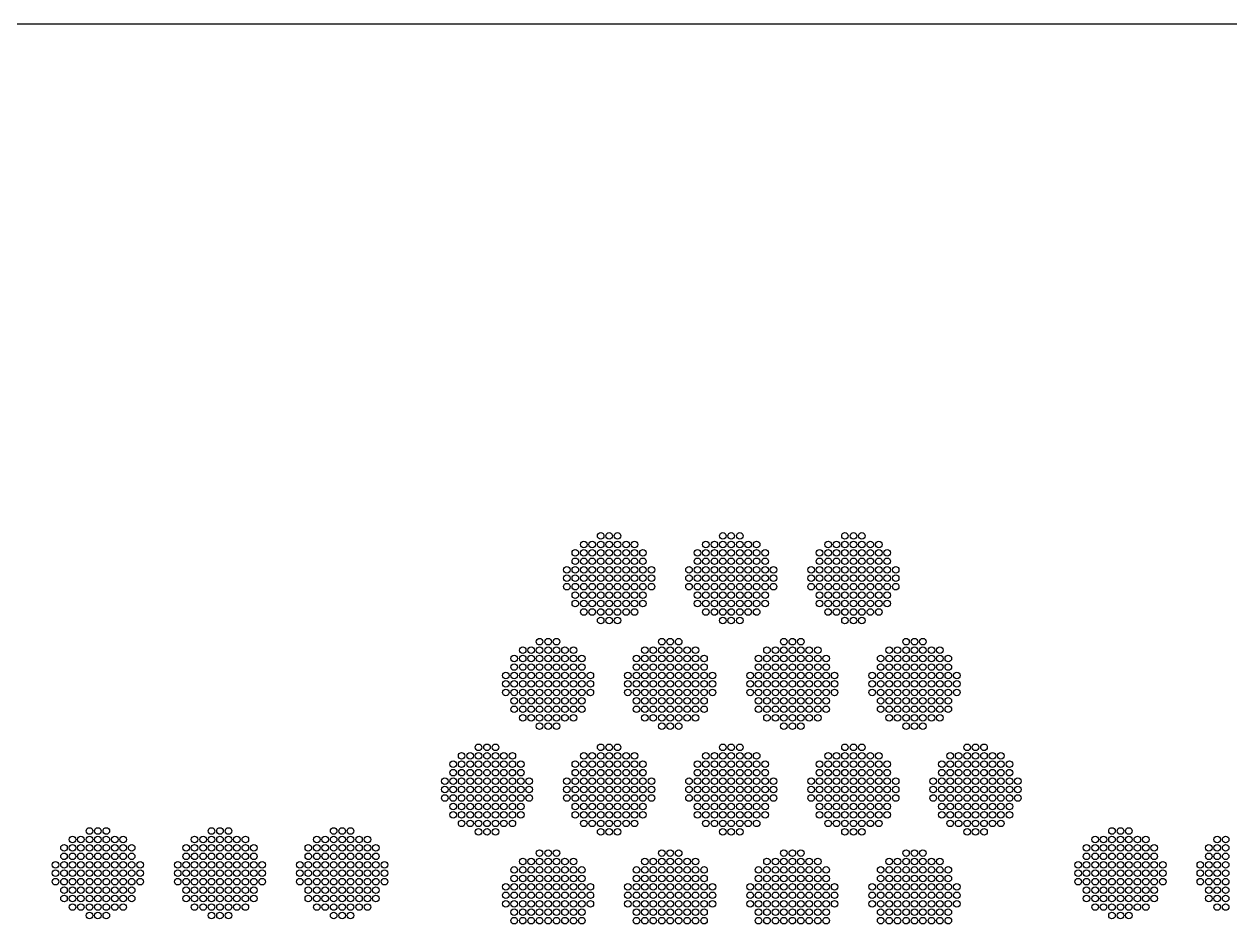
# Model space of a CAD drawing. Extents: x -49 to 54, y -38 to 38.
# Drawn here: x -10.25 to 2.59, y 28.41 to 38 of the extents above; entities that cross this region are included whole.
import ezdxf

# ---------------------------------------------------------------- set-up
doc = ezdxf.new("R2010")
doc.units = 0
doc.layers.add('LOWER_ELECTRODE', color=1, linetype='CONTINUOUS')
doc.layers.add('OUTLINE', color=7, linetype='CONTINUOUS')

msp = doc.modelspace()

# ---------------------------------------------------------------- linework, layer by layer
at = {"layer": 'LOWER_ELECTRODE'}
for centre in [(-4.291, 32.459), (-4.201, 32.459), (-4.111, 32.549), (-4.111, 32.459), (-4.021, 32.549), (-4.021, 32.459), (-3.931, 32.549), (-3.931, 32.459), (-3.841, 32.459), (-3.751, 32.459), (-2.991, 32.459), (-2.901, 32.459), (-2.811, 32.549), (-2.811, 32.459), (-2.721, 32.549), (-2.721, 32.459), (-2.631, 32.549), (-2.631, 32.459), (-2.541, 32.459), (-2.451, 32.459), (-1.691, 32.459), (-1.601, 32.459), (-1.511, 32.549), (-1.511, 32.459), (-1.421, 32.549), (-1.421, 32.459), (-1.331, 32.549), (-1.331, 32.459), (-1.241, 32.459), (-1.151, 32.459), (-4.381, 32.369), (-4.291, 32.369), (-4.201, 32.369), (-4.111, 32.369), (-4.021, 32.369), (-3.931, 32.369), (-3.841, 32.369), (-3.751, 32.369), (-3.661, 32.369), (-3.081, 32.369), (-2.991, 32.369), (-2.901, 32.369), (-2.811, 32.369), (-2.721, 32.369), (-2.631, 32.369), (-2.541, 32.369), (-2.451, 32.369), (-2.361, 32.369), (-1.781, 32.369), (-1.691, 32.369), (-1.601, 32.369), (-1.511, 32.369), (-1.421, 32.369), (-1.331, 32.369), (-1.241, 32.369), (-1.151, 32.369), (-1.061, 32.369), (-4.471, 32.189), (-4.381, 32.279), (-4.381, 32.189), (-4.291, 32.279), (-4.291, 32.189), (-4.201, 32.279), (-4.201, 32.189), (-4.111, 32.279), (-4.111, 32.189), (-4.021, 32.279), (-4.021, 32.189), (-3.931, 32.279), (-3.931, 32.189), (-3.841, 32.279), (-3.841, 32.189), (-3.751, 32.279), (-3.751, 32.189), (-3.661, 32.279), (-3.661, 32.189), (-3.571, 32.189), (-3.171, 32.189), (-3.081, 32.279), (-3.081, 32.189), (-2.991, 32.279), (-2.991, 32.189), (-2.901, 32.279), (-2.901, 32.189), (-2.811, 32.279), (-2.811, 32.189), (-2.721, 32.279), (-2.721, 32.189), (-2.631, 32.279), (-2.631, 32.189), (-2.541, 32.279), (-2.541, 32.189), (-2.451, 32.279), (-2.451, 32.189), (-2.361, 32.279), (-2.361, 32.189), (-2.271, 32.189), (-1.871, 32.189), (-1.781, 32.279), (-1.781, 32.189), (-1.691, 32.279), (-1.691, 32.189), (-1.601, 32.279), (-1.601, 32.189), (-1.511, 32.279), (-1.511, 32.189), (-1.421, 32.279), (-1.421, 32.189), (-1.331, 32.279), (-1.331, 32.189), (-1.241, 32.279), (-1.241, 32.189), (-1.151, 32.279), (-1.151, 32.189), (-1.061, 32.279), (-1.061, 32.189), (-0.971, 32.189), (-4.471, 32.099), (-4.381, 32.099), (-4.291, 32.099), (-4.201, 32.099), (-4.111, 32.099), (-4.021, 32.099), (-3.931, 32.099), (-3.841, 32.099), (-3.751, 32.099), (-3.661, 32.099), (-3.571, 32.099), (-3.171, 32.099), (-3.081, 32.099), (-2.991, 32.099), (-2.901, 32.099), (-2.811, 32.099), (-2.721, 32.099), (-2.631, 32.099), (-2.541, 32.099), (-2.451, 32.099), (-2.361, 32.099), (-2.271, 32.099), (-1.871, 32.099), (-1.781, 32.099), (-1.691, 32.099), (-1.601, 32.099), (-1.511, 32.099), (-1.421, 32.099), (-1.331, 32.099), (-1.241, 32.099), (-1.151, 32.099), (-1.061, 32.099), (-0.971, 32.099), (-4.471, 32.009), (-4.381, 32.009), (-4.291, 32.009), (-4.201, 32.009), (-4.111, 32.009), (-4.021, 32.009), (-3.931, 32.009), (-3.841, 32.009), (-3.751, 32.009), (-3.661, 32.009), (-3.571, 32.009), (-3.171, 32.009), (-3.081, 32.009), (-2.991, 32.009), (-2.901, 32.009), (-2.811, 32.009), (-2.721, 32.009), (-2.631, 32.009), (-2.541, 32.009), (-2.451, 32.009), (-2.361, 32.009), (-2.271, 32.009), (-1.871, 32.009), (-1.781, 32.009), (-1.691, 32.009), (-1.601, 32.009), (-1.511, 32.009), (-1.421, 32.009), (-1.331, 32.009), (-1.241, 32.009), (-1.151, 32.009), (-1.061, 32.009), (-0.971, 32.009), (-4.381, 31.919), (-4.381, 31.829), (-4.291, 31.919), (-4.291, 31.829), (-4.201, 31.919), (-4.201, 31.829), (-4.111, 31.919), (-4.111, 31.829), (-4.021, 31.919), (-4.021, 31.829), (-3.931, 31.919), (-3.931, 31.829), (-3.841, 31.919), (-3.841, 31.829), (-3.751, 31.919), (-3.751, 31.829), (-3.661, 31.919), (-3.661, 31.829), (-3.081, 31.919), (-3.081, 31.829), (-2.991, 31.919), (-2.991, 31.829), (-2.901, 31.919), (-2.901, 31.829), (-2.811, 31.919), (-2.811, 31.829), (-2.721, 31.919), (-2.721, 31.829), (-2.631, 31.919), (-2.631, 31.829), (-2.541, 31.919), (-2.541, 31.829), (-2.451, 31.919), (-2.451, 31.829), (-2.361, 31.919), (-2.361, 31.829), (-1.781, 31.919), (-1.781, 31.829), (-1.691, 31.919), (-1.691, 31.829), (-1.601, 31.919), (-1.601, 31.829), (-1.511, 31.919), (-1.511, 31.829), (-1.421, 31.919), (-1.421, 31.829), (-1.331, 31.919), (-1.331, 31.829), (-1.241, 31.919), (-1.241, 31.829), (-1.151, 31.919), (-1.151, 31.829), (-1.061, 31.919), (-1.061, 31.829), (-4.291, 31.739), (-4.201, 31.739), (-4.111, 31.739), (-4.021, 31.739), (-3.931, 31.739), (-3.841, 31.739), (-3.751, 31.739), (-2.991, 31.739), (-2.901, 31.739), (-2.811, 31.739), (-2.721, 31.739), (-2.631, 31.739), (-2.541, 31.739), (-2.451, 31.739), (-1.691, 31.739), (-1.601, 31.739), (-1.511, 31.739), (-1.421, 31.739), (-1.331, 31.739), (-1.241, 31.739), (-1.151, 31.739), (-4.111, 31.649), (-4.021, 31.649), (-3.931, 31.649), (-2.811, 31.649), (-2.721, 31.649), (-2.631, 31.649), (-1.511, 31.649), (-1.421, 31.649), (-1.331, 31.649), (-4.761, 31.423), (-4.671, 31.423), (-4.581, 31.423), (-3.461, 31.423), (-3.371, 31.423), (-3.281, 31.423), (-2.161, 31.423), (-2.071, 31.423), (-1.981, 31.423), (-0.861, 31.423), (-0.771, 31.423), (-0.681, 31.423), (-4.941, 31.333), (-4.851, 31.333), (-4.761, 31.333), (-4.671, 31.333), (-4.581, 31.333), (-4.491, 31.333), (-4.401, 31.333), (-3.641, 31.333), (-3.551, 31.333), (-3.461, 31.333), (-3.371, 31.333), (-3.281, 31.333), (-3.191, 31.333), (-3.101, 31.333), (-2.341, 31.333), (-2.251, 31.333), (-2.161, 31.333), (-2.071, 31.333), (-1.981, 31.333), (-1.891, 31.333), (-1.801, 31.333), (-1.041, 31.333), (-0.951, 31.333), (-0.861, 31.333), (-0.771, 31.333), (-0.681, 31.333), (-0.591, 31.333), (-0.501, 31.333), (-5.031, 31.243), (-5.031, 31.153), (-4.941, 31.243), (-4.941, 31.153), (-4.851, 31.243), (-4.851, 31.153), (-4.761, 31.243), (-4.761, 31.153), (-4.671, 31.243), (-4.671, 31.153), (-4.581, 31.243), (-4.581, 31.153), (-4.491, 31.243), (-4.491, 31.153), (-4.401, 31.243), (-4.401, 31.153), (-4.311, 31.243), (-4.311, 31.153), (-3.731, 31.243), (-3.731, 31.153), (-3.641, 31.243), (-3.641, 31.153), (-3.551, 31.243), (-3.551, 31.153), (-3.461, 31.243), (-3.461, 31.153), (-3.371, 31.243), (-3.371, 31.153), (-3.281, 31.243), (-3.281, 31.153), (-3.191, 31.243), (-3.191, 31.153), (-3.101, 31.243), (-3.101, 31.153), (-3.011, 31.243), (-3.011, 31.153), (-2.431, 31.243), (-2.431, 31.153), (-2.341, 31.243), (-2.341, 31.153), (-2.251, 31.243), (-2.251, 31.153), (-2.161, 31.243), (-2.161, 31.153), (-2.071, 31.243), (-2.071, 31.153), (-1.981, 31.243), (-1.981, 31.153), (-1.891, 31.243), (-1.891, 31.153), (-1.801, 31.243), (-1.801, 31.153), (-1.711, 31.243), (-1.711, 31.153), (-1.131, 31.243), (-1.131, 31.153), (-1.041, 31.243), (-1.041, 31.153), (-0.951, 31.243), (-0.951, 31.153), (-0.861, 31.243), (-0.861, 31.153), (-0.771, 31.243), (-0.771, 31.153), (-0.681, 31.243), (-0.681, 31.153), (-0.591, 31.243), (-0.591, 31.153), (-0.501, 31.243), (-0.501, 31.153), (-0.411, 31.243), (-0.411, 31.153), (-5.121, 31.063), (-5.031, 31.063), (-4.941, 31.063), (-4.851, 31.063), (-4.761, 31.063), (-4.671, 31.063), (-4.581, 31.063), (-4.491, 31.063), (-4.401, 31.063), (-4.311, 31.063), (-4.221, 31.063), (-3.821, 31.063), (-3.731, 31.063), (-3.641, 31.063), (-3.551, 31.063), (-3.461, 31.063), (-3.371, 31.063), (-3.281, 31.063), (-3.191, 31.063), (-3.101, 31.063), (-3.011, 31.063), (-2.921, 31.063), (-2.521, 31.063), (-2.431, 31.063), (-2.341, 31.063), (-2.251, 31.063), (-2.161, 31.063), (-2.071, 31.063), (-1.981, 31.063), (-1.891, 31.063), (-1.801, 31.063), (-1.711, 31.063), (-1.621, 31.063), (-1.221, 31.063), (-1.131, 31.063), (-1.041, 31.063), (-0.951, 31.063), (-0.861, 31.063), (-0.771, 31.063), (-0.681, 31.063), (-0.591, 31.063), (-0.501, 31.063), (-0.411, 31.063), (-0.321, 31.063), (-5.121, 30.973), (-5.031, 30.973), (-4.941, 30.973), (-4.851, 30.973), (-4.761, 30.973), (-4.671, 30.973), (-4.581, 30.973), (-4.491, 30.973), (-4.401, 30.973), (-4.311, 30.973), (-4.221, 30.973), (-3.821, 30.973), (-3.731, 30.973), (-3.641, 30.973), (-3.551, 30.973), (-3.461, 30.973), (-3.371, 30.973), (-3.281, 30.973), (-3.191, 30.973), (-3.101, 30.973), (-3.011, 30.973), (-2.921, 30.973), (-2.521, 30.973), (-2.431, 30.973), (-2.341, 30.973), (-2.251, 30.973), (-2.161, 30.973), (-2.071, 30.973), (-1.981, 30.973), (-1.891, 30.973), (-1.801, 30.973), (-1.711, 30.973), (-1.621, 30.973), (-1.221, 30.973), (-1.131, 30.973), (-1.041, 30.973), (-0.951, 30.973), (-0.861, 30.973), (-0.771, 30.973), (-0.681, 30.973), (-0.591, 30.973), (-0.501, 30.973), (-0.411, 30.973), (-0.321, 30.973), (-5.121, 30.883), (-5.031, 30.883), (-5.031, 30.793), (-4.941, 30.883), (-4.941, 30.793), (-4.851, 30.883), (-4.851, 30.793), (-4.761, 30.883), (-4.761, 30.793), (-4.671, 30.883), (-4.671, 30.793), (-4.581, 30.883), (-4.581, 30.793), (-4.491, 30.883), (-4.491, 30.793), (-4.401, 30.883), (-4.401, 30.793), (-4.311, 30.883), (-4.311, 30.793), (-4.221, 30.883), (-3.821, 30.883), (-3.731, 30.883), (-3.731, 30.793), (-3.641, 30.883), (-3.641, 30.793), (-3.551, 30.883), (-3.551, 30.793), (-3.461, 30.883), (-3.461, 30.793), (-3.371, 30.883), (-3.371, 30.793), (-3.281, 30.883), (-3.281, 30.793), (-3.191, 30.883), (-3.191, 30.793), (-3.101, 30.883), (-3.101, 30.793), (-3.011, 30.883), (-3.011, 30.793), (-2.921, 30.883), (-2.521, 30.883), (-2.431, 30.883), (-2.431, 30.793), (-2.341, 30.883), (-2.341, 30.793), (-2.251, 30.883), (-2.251, 30.793), (-2.161, 30.883), (-2.161, 30.793), (-2.071, 30.883), (-2.071, 30.793), (-1.981, 30.883), (-1.981, 30.793), (-1.891, 30.883), (-1.891, 30.793), (-1.801, 30.883), (-1.801, 30.793), (-1.711, 30.883), (-1.711, 30.793), (-1.621, 30.883), (-1.221, 30.883), (-1.131, 30.883), (-1.131, 30.793), (-1.041, 30.883), (-1.041, 30.793), (-0.951, 30.883), (-0.951, 30.793), (-0.861, 30.883), (-0.861, 30.793), (-0.771, 30.883), (-0.771, 30.793), (-0.681, 30.883), (-0.681, 30.793), (-0.591, 30.883), (-0.591, 30.793), (-0.501, 30.883), (-0.501, 30.793), (-0.411, 30.883), (-0.411, 30.793), (-0.321, 30.883), (-5.031, 30.703), (-4.941, 30.703), (-4.851, 30.703), (-4.761, 30.703), (-4.671, 30.703), (-4.581, 30.703), (-4.491, 30.703), (-4.401, 30.703), (-4.311, 30.703), (-3.731, 30.703), (-3.641, 30.703), (-3.551, 30.703), (-3.461, 30.703), (-3.371, 30.703), (-3.281, 30.703), (-3.191, 30.703), (-3.101, 30.703), (-3.011, 30.703), (-2.431, 30.703), (-2.341, 30.703), (-2.251, 30.703), (-2.161, 30.703), (-2.071, 30.703), (-1.981, 30.703), (-1.891, 30.703), (-1.801, 30.703), (-1.711, 30.703), (-1.131, 30.703), (-1.041, 30.703), (-0.951, 30.703), (-0.861, 30.703), (-0.771, 30.703), (-0.681, 30.703), (-0.591, 30.703), (-0.501, 30.703), (-0.411, 30.703), (-4.941, 30.613), (-4.851, 30.613), (-4.761, 30.613), (-4.761, 30.523), (-4.671, 30.613), (-4.671, 30.523), (-4.581, 30.613), (-4.581, 30.523), (-4.491, 30.613), (-4.401, 30.613), (-3.641, 30.613), (-3.551, 30.613), (-3.461, 30.613), (-3.461, 30.523), (-3.371, 30.613), (-3.371, 30.523), (-3.281, 30.613), (-3.281, 30.523), (-3.191, 30.613), (-3.101, 30.613), (-2.341, 30.613), (-2.251, 30.613), (-2.161, 30.613), (-2.161, 30.523), (-2.071, 30.613), (-2.071, 30.523), (-1.981, 30.613), (-1.981, 30.523), (-1.891, 30.613), (-1.801, 30.613), (-1.041, 30.613), (-0.951, 30.613), (-0.861, 30.613), (-0.861, 30.523), (-0.771, 30.613), (-0.771, 30.523), (-0.681, 30.613), (-0.681, 30.523), (-0.591, 30.613), (-0.501, 30.613), (-5.411, 30.298), (-5.321, 30.298), (-5.231, 30.298), (-4.111, 30.298), (-4.021, 30.298), (-3.931, 30.298), (-2.811, 30.298), (-2.721, 30.298), (-2.631, 30.298), (-1.511, 30.298), (-1.421, 30.298), (-1.331, 30.298), (-0.211, 30.298), (-0.121, 30.298), (-0.031, 30.298), (-5.591, 30.208), (-5.501, 30.208), (-5.411, 30.208), (-5.321, 30.208), (-5.231, 30.208), (-5.141, 30.208), (-5.051, 30.208), (-4.291, 30.208), (-4.201, 30.208), (-4.111, 30.208), (-4.021, 30.208), (-3.931, 30.208), (-3.841, 30.208), (-3.751, 30.208), (-2.991, 30.208), (-2.901, 30.208), (-2.811, 30.208), (-2.721, 30.208), (-2.631, 30.208), (-2.541, 30.208), (-2.451, 30.208), (-1.691, 30.208), (-1.601, 30.208), (-1.511, 30.208), (-1.421, 30.208), (-1.331, 30.208), (-1.241, 30.208), (-1.151, 30.208), (-0.391, 30.208), (-0.301, 30.208), (-0.211, 30.208), (-0.121, 30.208), (-0.031, 30.208), (0.059, 30.208), (0.149, 30.208), (-5.681, 30.118), (-5.681, 30.028), (-5.591, 30.118), (-5.591, 30.028), (-5.501, 30.118), (-5.501, 30.028), (-5.411, 30.118), (-5.411, 30.028), (-5.321, 30.118), (-5.321, 30.028), (-5.231, 30.118), (-5.231, 30.028), (-5.141, 30.118), (-5.141, 30.028), (-5.051, 30.118), (-5.051, 30.028), (-4.961, 30.118), (-4.961, 30.028), (-4.381, 30.118), (-4.381, 30.028), (-4.291, 30.118), (-4.291, 30.028), (-4.201, 30.118), (-4.201, 30.028), (-4.111, 30.118), (-4.111, 30.028), (-4.021, 30.118), (-4.021, 30.028), (-3.931, 30.118), (-3.931, 30.028), (-3.841, 30.118), (-3.841, 30.028), (-3.751, 30.118), (-3.751, 30.028), (-3.661, 30.118), (-3.661, 30.028), (-3.081, 30.118), (-3.081, 30.028), (-2.991, 30.118), (-2.991, 30.028), (-2.901, 30.118), (-2.901, 30.028), (-2.811, 30.118), (-2.811, 30.028), (-2.721, 30.118), (-2.721, 30.028), (-2.631, 30.118), (-2.631, 30.028), (-2.541, 30.118), (-2.541, 30.028), (-2.451, 30.118), (-2.451, 30.028), (-2.361, 30.118), (-2.361, 30.028), (-1.781, 30.118), (-1.781, 30.028), (-1.691, 30.118), (-1.691, 30.028), (-1.601, 30.118), (-1.601, 30.028), (-1.511, 30.118), (-1.511, 30.028), (-1.421, 30.118), (-1.421, 30.028), (-1.331, 30.118), (-1.331, 30.028), (-1.241, 30.118), (-1.241, 30.028), (-1.151, 30.118), (-1.151, 30.028), (-1.061, 30.118), (-1.061, 30.028), (-0.481, 30.118), (-0.481, 30.028), (-0.391, 30.118), (-0.391, 30.028), (-0.301, 30.118), (-0.301, 30.028), (-0.211, 30.118), (-0.211, 30.028), (-0.121, 30.118), (-0.121, 30.028), (-0.031, 30.118), (-0.031, 30.028), (0.059, 30.118), (0.059, 30.028), (0.149, 30.118), (0.149, 30.028), (0.239, 30.118), (0.239, 30.028), (-5.771, 29.938), (-5.681, 29.938), (-5.591, 29.938), (-5.501, 29.938), (-5.411, 29.938), (-5.321, 29.938), (-5.231, 29.938), (-5.141, 29.938), (-5.051, 29.938), (-4.961, 29.938), (-4.871, 29.938), (-4.471, 29.938), (-4.381, 29.938), (-4.291, 29.938), (-4.201, 29.938), (-4.111, 29.938), (-4.021, 29.938), (-3.931, 29.938), (-3.841, 29.938), (-3.751, 29.938), (-3.661, 29.938), (-3.571, 29.938), (-3.171, 29.938), (-3.081, 29.938), (-2.991, 29.938), (-2.901, 29.938), (-2.811, 29.938), (-2.721, 29.938), (-2.631, 29.938), (-2.541, 29.938), (-2.451, 29.938), (-2.361, 29.938), (-2.271, 29.938), (-1.871, 29.938), (-1.781, 29.938), (-1.691, 29.938), (-1.601, 29.938), (-1.511, 29.938), (-1.421, 29.938), (-1.331, 29.938), (-1.241, 29.938), (-1.151, 29.938), (-1.061, 29.938), (-0.971, 29.938), (-0.571, 29.938), (-0.481, 29.938), (-0.391, 29.938), (-0.301, 29.938), (-0.211, 29.938), (-0.121, 29.938), (-0.031, 29.938), (0.059, 29.938), (0.149, 29.938), (0.239, 29.938), (0.329, 29.938), (-5.771, 29.848), (-5.771, 29.758), (-5.681, 29.848), (-5.681, 29.758), (-5.591, 29.848), (-5.591, 29.758), (-5.501, 29.848), (-5.501, 29.758), (-5.411, 29.848), (-5.411, 29.758), (-5.321, 29.848), (-5.321, 29.758), (-5.231, 29.848), (-5.231, 29.758), (-5.141, 29.848), (-5.141, 29.758), (-5.051, 29.848), (-5.051, 29.758), (-4.961, 29.848), (-4.961, 29.758), (-4.871, 29.848), (-4.871, 29.758), (-4.471, 29.848), (-4.471, 29.758), (-4.381, 29.848), (-4.381, 29.758), (-4.291, 29.848), (-4.291, 29.758), (-4.201, 29.848), (-4.201, 29.758), (-4.111, 29.848), (-4.111, 29.758), (-4.021, 29.848), (-4.021, 29.758), (-3.931, 29.848), (-3.931, 29.758), (-3.841, 29.848), (-3.841, 29.758), (-3.751, 29.848), (-3.751, 29.758), (-3.661, 29.848), (-3.661, 29.758), (-3.571, 29.848), (-3.571, 29.758), (-3.171, 29.848), (-3.171, 29.758), (-3.081, 29.848), (-3.081, 29.758), (-2.991, 29.848), (-2.991, 29.758), (-2.901, 29.848), (-2.901, 29.758), (-2.811, 29.848), (-2.811, 29.758), (-2.721, 29.848), (-2.721, 29.758), (-2.631, 29.848), (-2.631, 29.758), (-2.541, 29.848), (-2.541, 29.758), (-2.451, 29.848), (-2.451, 29.758), (-2.361, 29.848), (-2.361, 29.758), (-2.271, 29.848), (-2.271, 29.758), (-1.871, 29.848), (-1.871, 29.758), (-1.781, 29.848), (-1.781, 29.758), (-1.691, 29.848), (-1.691, 29.758), (-1.601, 29.848), (-1.601, 29.758), (-1.511, 29.848), (-1.511, 29.758), (-1.421, 29.848), (-1.421, 29.758), (-1.331, 29.848), (-1.331, 29.758), (-1.241, 29.848), (-1.241, 29.758), (-1.151, 29.848), (-1.151, 29.758), (-1.061, 29.848), (-1.061, 29.758), (-0.971, 29.848), (-0.971, 29.758), (-0.571, 29.848), (-0.571, 29.758), (-0.481, 29.848), (-0.481, 29.758), (-0.391, 29.848), (-0.391, 29.758), (-0.301, 29.848), (-0.301, 29.758), (-0.211, 29.848), (-0.211, 29.758), (-0.121, 29.848), (-0.121, 29.758), (-0.031, 29.848), (-0.031, 29.758), (0.059, 29.848), (0.059, 29.758), (0.149, 29.848), (0.149, 29.758), (0.239, 29.848), (0.239, 29.758), (0.329, 29.848), (0.329, 29.758), (-5.681, 29.668), (-5.591, 29.668), (-5.501, 29.668), (-5.411, 29.668), (-5.321, 29.668), (-5.231, 29.668), (-5.141, 29.668), (-5.051, 29.668), (-4.961, 29.668), (-4.381, 29.668), (-4.291, 29.668), (-4.201, 29.668), (-4.111, 29.668), (-4.021, 29.668), (-3.931, 29.668), (-3.841, 29.668), (-3.751, 29.668), (-3.661, 29.668), (-3.081, 29.668), (-2.991, 29.668), (-2.901, 29.668), (-2.811, 29.668), (-2.721, 29.668), (-2.631, 29.668), (-2.541, 29.668), (-2.451, 29.668), (-2.361, 29.668), (-1.781, 29.668), (-1.691, 29.668), (-1.601, 29.668), (-1.511, 29.668), (-1.421, 29.668), (-1.331, 29.668), (-1.241, 29.668), (-1.151, 29.668), (-1.061, 29.668), (-0.481, 29.668), (-0.391, 29.668), (-0.301, 29.668), (-0.211, 29.668), (-0.121, 29.668), (-0.031, 29.668), (0.059, 29.668), (0.149, 29.668), (0.239, 29.668), (-5.681, 29.578), (-5.591, 29.578), (-5.591, 29.488), (-5.501, 29.578), (-5.501, 29.488), (-5.411, 29.578), (-5.411, 29.488), (-5.321, 29.578), (-5.321, 29.488), (-5.231, 29.578), (-5.231, 29.488), (-5.141, 29.578), (-5.141, 29.488), (-5.051, 29.578), (-5.051, 29.488), (-4.961, 29.578), (-4.381, 29.578), (-4.291, 29.578), (-4.291, 29.488), (-4.201, 29.578), (-4.201, 29.488), (-4.111, 29.578), (-4.111, 29.488), (-4.021, 29.578), (-4.021, 29.488), (-3.931, 29.578), (-3.931, 29.488), (-3.841, 29.578), (-3.841, 29.488), (-3.751, 29.578), (-3.751, 29.488), (-3.661, 29.578), (-3.081, 29.578), (-2.991, 29.578), (-2.991, 29.488), (-2.901, 29.578), (-2.901, 29.488), (-2.811, 29.578), (-2.811, 29.488), (-2.721, 29.578), (-2.721, 29.488), (-2.631, 29.578), (-2.631, 29.488), (-2.541, 29.578), (-2.541, 29.488), (-2.451, 29.578), (-2.451, 29.488), (-2.361, 29.578), (-1.781, 29.578), (-1.691, 29.578), (-1.691, 29.488), (-1.601, 29.578), (-1.601, 29.488), (-1.511, 29.578), (-1.511, 29.488), (-1.421, 29.578), (-1.421, 29.488), (-1.331, 29.578), (-1.331, 29.488), (-1.241, 29.578), (-1.241, 29.488), (-1.151, 29.578), (-1.151, 29.488), (-1.061, 29.578), (-0.481, 29.578), (-0.391, 29.578), (-0.391, 29.488), (-0.301, 29.578), (-0.301, 29.488), (-0.211, 29.578), (-0.211, 29.488), (-0.121, 29.578), (-0.121, 29.488), (-0.031, 29.578), (-0.031, 29.488), (0.059, 29.578), (0.059, 29.488), (0.149, 29.578), (0.149, 29.488), (0.239, 29.578), (-9.553, 29.407), (-9.463, 29.407), (-9.373, 29.407), (-8.253, 29.407), (-8.163, 29.407), (-8.073, 29.407), (-6.953, 29.407), (-6.863, 29.407), (-6.773, 29.407), (-5.411, 29.398), (-5.321, 29.398), (-5.231, 29.398), (-4.111, 29.398), (-4.021, 29.398), (-3.931, 29.398), (-2.811, 29.398), (-2.721, 29.398), (-2.631, 29.398), (-1.511, 29.398), (-1.421, 29.398), (-1.331, 29.398), (-0.211, 29.398), (-0.121, 29.398), (-0.031, 29.398), (1.331, 29.407), (1.421, 29.407), (1.511, 29.407), (-9.823, 29.227), (-9.733, 29.317), (-9.733, 29.227), (-9.643, 29.317), (-9.643, 29.227), (-9.553, 29.317), (-9.553, 29.227), (-9.463, 29.317), (-9.463, 29.227), (-9.373, 29.317), (-9.373, 29.227), (-9.283, 29.317), (-9.283, 29.227), (-9.193, 29.317), (-9.193, 29.227), (-9.103, 29.227), (-8.523, 29.227), (-8.433, 29.317), (-8.433, 29.227), (-8.343, 29.317), (-8.343, 29.227), (-8.253, 29.317), (-8.253, 29.227), (-8.163, 29.317), (-8.163, 29.227), (-8.073, 29.317), (-8.073, 29.227), (-7.983, 29.317), (-7.983, 29.227), (-7.893, 29.317), (-7.893, 29.227), (-7.803, 29.227), (-7.223, 29.227), (-7.133, 29.317), (-7.133, 29.227), (-7.043, 29.317), (-7.043, 29.227), (-6.953, 29.317), (-6.953, 29.227), (-6.863, 29.317), (-6.863, 29.227), (-6.773, 29.317), (-6.773, 29.227), (-6.683, 29.317), (-6.683, 29.227), (-6.593, 29.317), (-6.593, 29.227), (-6.503, 29.227), (1.061, 29.227), (1.151, 29.317), (1.151, 29.227), (1.241, 29.317), (1.241, 29.227), (1.331, 29.317), (1.331, 29.227), (1.421, 29.317), (1.421, 29.227), (1.511, 29.317), (1.511, 29.227), (1.601, 29.317), (1.601, 29.227), (1.691, 29.317), (1.691, 29.227), (1.781, 29.227), (2.361, 29.227), (2.451, 29.317), (2.451, 29.227), (2.541, 29.317), (2.541, 29.227), (-9.823, 29.137), (-9.733, 29.137), (-9.643, 29.137), (-9.553, 29.137), (-9.463, 29.137), (-9.373, 29.137), (-9.283, 29.137), (-9.193, 29.137), (-9.103, 29.137), (-8.523, 29.137), (-8.433, 29.137), (-8.343, 29.137), (-8.253, 29.137), (-8.163, 29.137), (-8.073, 29.137), (-7.983, 29.137), (-7.893, 29.137), (-7.803, 29.137), (-7.223, 29.137), (-7.133, 29.137), (-7.043, 29.137), (-6.953, 29.137), (-6.863, 29.137), (-6.773, 29.137), (-6.683, 29.137), (-6.593, 29.137), (-6.503, 29.137), (-4.761, 29.172), (-4.671, 29.172), (-4.581, 29.172), (-3.461, 29.172), (-3.371, 29.172), (-3.281, 29.172), (-2.161, 29.172), (-2.071, 29.172), (-1.981, 29.172), (-0.861, 29.172), (-0.771, 29.172), (-0.681, 29.172), (1.061, 29.137), (1.151, 29.137), (1.241, 29.137), (1.331, 29.137), (1.421, 29.137), (1.511, 29.137), (1.601, 29.137), (1.691, 29.137), (1.781, 29.137), (2.361, 29.137), (2.451, 29.137), (2.541, 29.137), (-9.913, 29.047), (-9.823, 29.047), (-9.733, 29.047), (-9.643, 29.047), (-9.553, 29.047), (-9.463, 29.047), (-9.373, 29.047), (-9.283, 29.047), (-9.193, 29.047), (-9.103, 29.047), (-9.013, 29.047), (-8.613, 29.047), (-8.523, 29.047), (-8.433, 29.047), (-8.343, 29.047), (-8.253, 29.047), (-8.163, 29.047), (-8.073, 29.047), (-7.983, 29.047), (-7.893, 29.047), (-7.803, 29.047), (-7.713, 29.047), (-7.313, 29.047), (-7.223, 29.047), (-7.133, 29.047), (-7.043, 29.047), (-6.953, 29.047), (-6.863, 29.047), (-6.773, 29.047), (-6.683, 29.047), (-6.593, 29.047), (-6.503, 29.047), (-6.413, 29.047), (-5.031, 28.992), (-4.941, 29.082), (-4.941, 28.992), (-4.851, 29.082), (-4.851, 28.992), (-4.761, 29.082), (-4.761, 28.992), (-4.671, 29.082), (-4.671, 28.992), (-4.581, 29.082), (-4.581, 28.992), (-4.491, 29.082), (-4.491, 28.992), (-4.401, 29.082), (-4.401, 28.992), (-4.311, 28.992), (-3.731, 28.992), (-3.641, 29.082), (-3.641, 28.992), (-3.551, 29.082), (-3.551, 28.992), (-3.461, 29.082), (-3.461, 28.992), (-3.371, 29.082), (-3.371, 28.992), (-3.281, 29.082), (-3.281, 28.992), (-3.191, 29.082), (-3.191, 28.992), (-3.101, 29.082), (-3.101, 28.992), (-3.011, 28.992), (-2.431, 28.992), (-2.341, 29.082), (-2.341, 28.992), (-2.251, 29.082), (-2.251, 28.992), (-2.161, 29.082), (-2.161, 28.992), (-2.071, 29.082), (-2.071, 28.992), (-1.981, 29.082), (-1.981, 28.992), (-1.891, 29.082), (-1.891, 28.992), (-1.801, 29.082), (-1.801, 28.992), (-1.711, 28.992), (-1.131, 28.992), (-1.041, 29.082), (-1.041, 28.992), (-0.951, 29.082), (-0.951, 28.992), (-0.861, 29.082), (-0.861, 28.992), (-0.771, 29.082), (-0.771, 28.992), (-0.681, 29.082), (-0.681, 28.992), (-0.591, 29.082), (-0.591, 28.992), (-0.501, 29.082), (-0.501, 28.992), (-0.411, 28.992), (0.971, 29.047), (1.061, 29.047), (1.151, 29.047), (1.241, 29.047), (1.331, 29.047), (1.421, 29.047), (1.511, 29.047), (1.601, 29.047), (1.691, 29.047), (1.781, 29.047), (1.871, 29.047), (2.271, 29.047), (2.361, 29.047), (2.451, 29.047), (2.541, 29.047), (-9.913, 28.957), (-9.913, 28.867), (-9.823, 28.957), (-9.823, 28.867), (-9.733, 28.957), (-9.733, 28.867), (-9.643, 28.957), (-9.643, 28.867), (-9.553, 28.957), (-9.553, 28.867), (-9.463, 28.957), (-9.463, 28.867), (-9.373, 28.957), (-9.373, 28.867), (-9.283, 28.957), (-9.283, 28.867), (-9.193, 28.957), (-9.193, 28.867), (-9.103, 28.957), (-9.103, 28.867), (-9.013, 28.957), (-9.013, 28.867), (-8.613, 28.957), (-8.613, 28.867), (-8.523, 28.957), (-8.523, 28.867), (-8.433, 28.957), (-8.433, 28.867), (-8.343, 28.957), (-8.343, 28.867), (-8.253, 28.957), (-8.253, 28.867), (-8.163, 28.957), (-8.163, 28.867), (-8.073, 28.957), (-8.073, 28.867), (-7.983, 28.957), (-7.983, 28.867), (-7.893, 28.957), (-7.893, 28.867), (-7.803, 28.957), (-7.803, 28.867), (-7.713, 28.957), (-7.713, 28.867), (-7.313, 28.957), (-7.313, 28.867), (-7.223, 28.957), (-7.223, 28.867), (-7.133, 28.957), (-7.133, 28.867), (-7.043, 28.957), (-7.043, 28.867), (-6.953, 28.957), (-6.953, 28.867), (-6.863, 28.957), (-6.863, 28.867), (-6.773, 28.957), (-6.773, 28.867), (-6.683, 28.957), (-6.683, 28.867), (-6.593, 28.957), (-6.593, 28.867), (-6.503, 28.957), (-6.503, 28.867), (-6.413, 28.957), (-6.413, 28.867), (-5.031, 28.902), (-4.941, 28.902), (-4.851, 28.902), (-4.761, 28.902), (-4.671, 28.902), (-4.581, 28.902), (-4.491, 28.902), (-4.401, 28.902), (-4.311, 28.902), (-3.731, 28.902), (-3.641, 28.902), (-3.551, 28.902), (-3.461, 28.902), (-3.371, 28.902), (-3.281, 28.902), (-3.191, 28.902), (-3.101, 28.902), (-3.011, 28.902), (-2.431, 28.902), (-2.341, 28.902), (-2.251, 28.902), (-2.161, 28.902), (-2.071, 28.902), (-1.981, 28.902), (-1.891, 28.902), (-1.801, 28.902), (-1.711, 28.902), (-1.131, 28.902), (-1.041, 28.902), (-0.951, 28.902), (-0.861, 28.902), (-0.771, 28.902), (-0.681, 28.902), (-0.591, 28.902), (-0.501, 28.902), (-0.411, 28.902), (0.971, 28.957), (0.971, 28.867), (1.061, 28.957), (1.061, 28.867), (1.151, 28.957), (1.151, 28.867), (1.241, 28.957), (1.241, 28.867), (1.331, 28.957), (1.331, 28.867), (1.421, 28.957), (1.421, 28.867), (1.511, 28.957), (1.511, 28.867), (1.601, 28.957), (1.601, 28.867), (1.691, 28.957), (1.691, 28.867), (1.781, 28.957), (1.781, 28.867), (1.871, 28.957), (1.871, 28.867), (2.271, 28.957), (2.271, 28.867), (2.361, 28.957), (2.361, 28.867), (2.451, 28.957), (2.451, 28.867), (2.541, 28.957), (2.541, 28.867), (-9.823, 28.777), (-9.733, 28.777), (-9.643, 28.777), (-9.553, 28.777), (-9.463, 28.777), (-9.373, 28.777), (-9.283, 28.777), (-9.193, 28.777), (-9.103, 28.777), (-8.523, 28.777), (-8.433, 28.777), (-8.343, 28.777), (-8.253, 28.777), (-8.163, 28.777), (-8.073, 28.777), (-7.983, 28.777), (-7.893, 28.777), (-7.803, 28.777), (-7.223, 28.777), (-7.133, 28.777), (-7.043, 28.777), (-6.953, 28.777), (-6.863, 28.777), (-6.773, 28.777), (-6.683, 28.777), (-6.593, 28.777), (-6.503, 28.777), (-5.121, 28.812), (-5.121, 28.722), (-5.031, 28.812), (-5.031, 28.722), (-4.941, 28.812), (-4.941, 28.722), (-4.851, 28.812), (-4.851, 28.722), (-4.761, 28.812), (-4.761, 28.722), (-4.671, 28.812), (-4.671, 28.722), (-4.581, 28.812), (-4.581, 28.722), (-4.491, 28.812), (-4.491, 28.722), (-4.401, 28.812), (-4.401, 28.722), (-4.311, 28.812), (-4.311, 28.722), (-4.221, 28.812), (-4.221, 28.722), (-3.821, 28.812), (-3.821, 28.722), (-3.731, 28.812), (-3.731, 28.722), (-3.641, 28.812), (-3.641, 28.722), (-3.551, 28.812), (-3.551, 28.722), (-3.461, 28.812), (-3.461, 28.722), (-3.371, 28.812), (-3.371, 28.722), (-3.281, 28.812), (-3.281, 28.722), (-3.191, 28.812), (-3.191, 28.722), (-3.101, 28.812), (-3.101, 28.722), (-3.011, 28.812), (-3.011, 28.722), (-2.921, 28.812), (-2.921, 28.722), (-2.521, 28.812), (-2.521, 28.722), (-2.431, 28.812), (-2.431, 28.722), (-2.341, 28.812), (-2.341, 28.722), (-2.251, 28.812), (-2.251, 28.722), (-2.161, 28.812), (-2.161, 28.722), (-2.071, 28.812), (-2.071, 28.722), (-1.981, 28.812), (-1.981, 28.722), (-1.891, 28.812), (-1.891, 28.722), (-1.801, 28.812), (-1.801, 28.722), (-1.711, 28.812), (-1.711, 28.722), (-1.621, 28.812), (-1.621, 28.722), (-1.221, 28.812), (-1.221, 28.722), (-1.131, 28.812), (-1.131, 28.722), (-1.041, 28.812), (-1.041, 28.722), (-0.951, 28.812), (-0.951, 28.722), (-0.861, 28.812), (-0.861, 28.722), (-0.771, 28.812), (-0.771, 28.722), (-0.681, 28.812), (-0.681, 28.722), (-0.591, 28.812), (-0.591, 28.722), (-0.501, 28.812), (-0.501, 28.722), (-0.411, 28.812), (-0.411, 28.722), (-0.321, 28.812), (-0.321, 28.722), (1.061, 28.777), (1.151, 28.777), (1.241, 28.777), (1.331, 28.777), (1.421, 28.777), (1.511, 28.777), (1.601, 28.777), (1.691, 28.777), (1.781, 28.777), (2.361, 28.777), (2.451, 28.777), (2.541, 28.777), (-9.823, 28.687), (-9.733, 28.687), (-9.733, 28.597), (-9.643, 28.687), (-9.643, 28.597), (-9.553, 28.687), (-9.553, 28.597), (-9.463, 28.687), (-9.463, 28.597), (-9.373, 28.687), (-9.373, 28.597), (-9.283, 28.687), (-9.283, 28.597), (-9.193, 28.687), (-9.193, 28.597), (-9.103, 28.687), (-8.523, 28.687), (-8.433, 28.687), (-8.433, 28.597), (-8.343, 28.687), (-8.343, 28.597), (-8.253, 28.687), (-8.253, 28.597), (-8.163, 28.687), (-8.163, 28.597), (-8.073, 28.687), (-8.073, 28.597), (-7.983, 28.687), (-7.983, 28.597), (-7.893, 28.687), (-7.893, 28.597), (-7.803, 28.687), (-7.223, 28.687), (-7.133, 28.687), (-7.133, 28.597), (-7.043, 28.687), (-7.043, 28.597), (-6.953, 28.687), (-6.953, 28.597), (-6.863, 28.687), (-6.863, 28.597), (-6.773, 28.687), (-6.773, 28.597), (-6.683, 28.687), (-6.683, 28.597), (-6.593, 28.687), (-6.593, 28.597), (-6.503, 28.687), (-5.121, 28.632), (-5.031, 28.632), (-4.941, 28.632), (-4.851, 28.632), (-4.761, 28.632), (-4.671, 28.632), (-4.581, 28.632), (-4.491, 28.632), (-4.401, 28.632), (-4.311, 28.632), (-4.221, 28.632), (-3.821, 28.632), (-3.731, 28.632), (-3.641, 28.632), (-3.551, 28.632), (-3.461, 28.632), (-3.371, 28.632), (-3.281, 28.632), (-3.191, 28.632), (-3.101, 28.632), (-3.011, 28.632), (-2.921, 28.632), (-2.521, 28.632), (-2.431, 28.632), (-2.341, 28.632), (-2.251, 28.632), (-2.161, 28.632), (-2.071, 28.632), (-1.981, 28.632), (-1.891, 28.632), (-1.801, 28.632), (-1.711, 28.632), (-1.621, 28.632), (-1.221, 28.632), (-1.131, 28.632), (-1.041, 28.632), (-0.951, 28.632), (-0.861, 28.632), (-0.771, 28.632), (-0.681, 28.632), (-0.591, 28.632), (-0.501, 28.632), (-0.411, 28.632), (-0.321, 28.632), (1.061, 28.687), (1.151, 28.687), (1.151, 28.597), (1.241, 28.687), (1.241, 28.597), (1.331, 28.687), (1.331, 28.597), (1.421, 28.687), (1.421, 28.597), (1.511, 28.687), (1.511, 28.597), (1.601, 28.687), (1.601, 28.597), (1.691, 28.687), (1.691, 28.597), (1.781, 28.687), (2.361, 28.687), (2.451, 28.687), (2.451, 28.597), (2.541, 28.687), (2.541, 28.597), (-9.553, 28.507), (-9.463, 28.507), (-9.373, 28.507), (-8.253, 28.507), (-8.163, 28.507), (-8.073, 28.507), (-6.953, 28.507), (-6.863, 28.507), (-6.773, 28.507), (-5.031, 28.542), (-4.941, 28.542), (-4.851, 28.542), (-4.761, 28.542), (-4.671, 28.542), (-4.581, 28.542), (-4.491, 28.542), (-4.401, 28.542), (-4.311, 28.542), (-3.731, 28.542), (-3.641, 28.542), (-3.551, 28.542), (-3.461, 28.542), (-3.371, 28.542), (-3.281, 28.542), (-3.191, 28.542), (-3.101, 28.542), (-3.011, 28.542), (-2.431, 28.542), (-2.341, 28.542), (-2.251, 28.542), (-2.161, 28.542), (-2.071, 28.542), (-1.981, 28.542), (-1.891, 28.542), (-1.801, 28.542), (-1.711, 28.542), (-1.131, 28.542), (-1.041, 28.542), (-0.951, 28.542), (-0.861, 28.542), (-0.771, 28.542), (-0.681, 28.542), (-0.591, 28.542), (-0.501, 28.542), (-0.411, 28.542), (1.331, 28.507), (1.421, 28.507), (1.511, 28.507), (-5.031, 28.452), (-4.941, 28.452), (-4.851, 28.452), (-4.761, 28.452), (-4.671, 28.452), (-4.581, 28.452), (-4.491, 28.452), (-4.401, 28.452), (-4.311, 28.452), (-3.731, 28.452), (-3.641, 28.452), (-3.551, 28.452), (-3.461, 28.452), (-3.371, 28.452), (-3.281, 28.452), (-3.191, 28.452), (-3.101, 28.452), (-3.011, 28.452), (-2.431, 28.452), (-2.341, 28.452), (-2.251, 28.452), (-2.161, 28.452), (-2.071, 28.452), (-1.981, 28.452), (-1.891, 28.452), (-1.801, 28.452), (-1.711, 28.452), (-1.131, 28.452), (-1.041, 28.452), (-0.951, 28.452), (-0.861, 28.452), (-0.771, 28.452), (-0.681, 28.452), (-0.591, 28.452), (-0.501, 28.452), (-0.411, 28.452)]:
    msp.add_circle(centre, 0.035, dxfattribs=at)
at = {"layer": 'OUTLINE'}
msp.add_lwpolyline([(-49.4, -36.45, -0.414214), (-47.85, -38), (52.85, -38, -0.414214), (54.4, -36.45), (54.4, -28), (51.4, -28), (51.4, 28), (54.4, 28), (54.4, 36.45, -0.414214), (52.85, 38), (-47.85, 38, -0.414214), (-49.4, 36.45)], format="xyb", close=True, dxfattribs=at)

doc.saveas('drawing.dxf')
